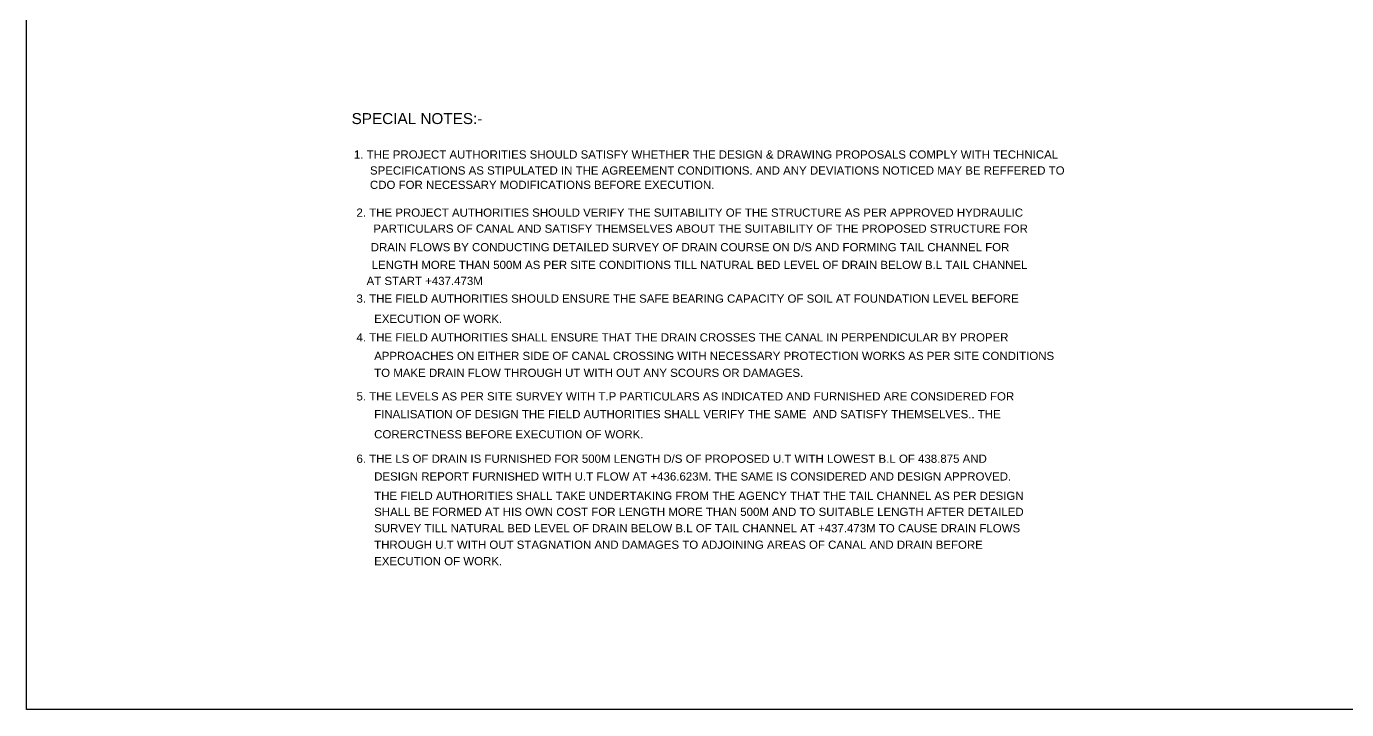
# Model space of a CAD drawing. Header units: millimetres. Extents: x 6051 to 134384, y 10805 to 105818.
# Drawn here: x 6051 to 42260, y 10864 to 29590 of the extents above; entities that cross this region are included whole.
import ezdxf

# ---------------------------------------------------------------- set-up
doc = ezdxf.new("R2010")
doc.units = ezdxf.units.MM
doc.header["$MEASUREMENT"] = 0
doc.layers.add('TEXT', color=7, linetype='Continuous')
doc.styles.get("Standard").update_dxf_attribs({"font": 'arial.ttf'})

msp = doc.modelspace()

# ---------------------------------------------------------------- linework, layer by layer
at = {"layer": 'TEXT'}
msp.add_lwpolyline([(134384.4, 10863.9), (6051.2, 10863.9), (6051.2, 87233), (134384.4, 87233)], close=True, dxfattribs=at)

# ---------------------------------------------------------------- texts
for s, height, p in [('SPECIAL NOTES:-', 300, (14970.7, 26914.1)), ('1. THE PROJECT AUTHORITIES SHOULD SATISFY WHETHER THE DESIGN & DRAWING PROPOSALS COMPLY WITH TECHNICAL ', 225, (15034.7, 25967.6)), ('SPECIFICATIONS AS STIPULATED IN THE AGREEMENT CONDITIONS. AND ANY DEVIATIONS NOTICED MAY BE REFFERED TO ', 225, (15473.7, 25529.1)), ('CDO FOR NECESSARY MODIFICATIONS BEFORE EXECUTION.', 225, (15473.7, 25136.1)), ('2. THE PROJECT AUTHORITIES SHOULD VERIFY THE SUITABILITY OF THE STRUCTURE AS PER APPROVED HYDRAULIC', 225, (15103.7, 24373.6)), ('PARTICULARS OF CANAL AND SATISFY THEMSELVES ABOUT THE SUITABILITY OF THE PROPOSED STRUCTURE FOR', 225, (15566.2, 23935.1)), ('DRAIN FLOWS BY CONDUCTING DETAILED SURVEY OF DRAIN COURSE ON D/S AND FORMING TAIL CHANNEL FOR', 225, (15496.2, 23426.6)), ('LENGTH MORE THAN 500M AS PER SITE CONDITIONS TILL NATURAL BED LEVEL OF DRAIN BELOW B.L TAIL CHANNEL', 225, (15519.7, 22941.1)), ('AT START +437.473M', 225, (15381.2, 22502.1)), ('3. THE FIELD AUTHORITIES SHOULD ENSURE THE SAFE BEARING CAPACITY OF SOIL AT FOUNDATION LEVEL BEFORE', 225, (15103.7, 22017.1)), ('EXECUTION OF WORK.', 225, (15589.2, 21462.6)), ('4. THE FIELD AUTHORITIES SHALL ENSURE THAT THE DRAIN CROSSES THE CANAL IN PERPENDICULAR BY PROPER', 225, (15103.7, 20954.6)), ('APPROACHES ON EITHER SIDE OF CANAL CROSSING WITH NECESSARY PROTECTION WORKS AS PER SITE CONDITIONS', 225, (15589.2, 20446.1)), ('TO MAKE DRAIN FLOW THROUGH UT WITH OUT ANY SCOURS OR DAMAGES.', 225, (15589.2, 19983.6)), ('5. THE LEVELS AS PER SITE SURVEY WITH T.P PARTICULARS AS INDICATED AND FURNISHED ARE CONSIDERED FOR', 225, (15103.7, 19337.6)), ('FINALISATION OF DESIGN THE FIELD AUTHORITIES SHALL VERIFY THE SAME  AND SATISFY THEMSELVES.. THE ', 225, (15589.2, 18851.6)), ('CORERCTNESS BEFORE EXECUTION OF WORK.', 225, (15589.2, 18297.6)), ('6. THE LS OF DRAIN IS FURNISHED FOR 500M LENGTH D/S OF PROPOSED U.T WITH LOWEST B.L OF 438.875 AND', 225, (15103.7, 17628.1)), ('DESIGN REPORT FURNISHED WITH U.T FLOW AT +436.623M. THE SAME IS CONSIDERED AND DESIGN APPROVED. ', 225, (15589.2, 17142.6)), ('THE FIELD AUTHORITIES SHALL TAKE UNDERTAKING FROM THE AGENCY THAT THE TAIL CHANNEL AS PER DESIGN ', 225, (15589.2, 16611.1)), ('SHALL BE FORMED AT HIS OWN COST FOR LENGTH MORE THAN 500M AND TO SUITABLE LENGTH AFTER DETAILED ', 225, (15589.2, 16172.1)), ('SURVEY TILL NATURAL BED LEVEL OF DRAIN BELOW B.L OF TAIL CHANNEL AT +437.473M TO CAUSE DRAIN FLOWS', 225, (15589.2, 15721.6)), ('THROUGH U.T WITH OUT STAGNATION AND DAMAGES TO ADJOINING AREAS OF CANAL AND DRAIN BEFORE', 225, (15589.2, 15271.1)), ('EXECUTION OF WORK.', 225, (15589.2, 14820.6))]:
    msp.add_text(s, height=height, dxfattribs=at).set_placement(p)

doc.saveas('drawing.dxf')
